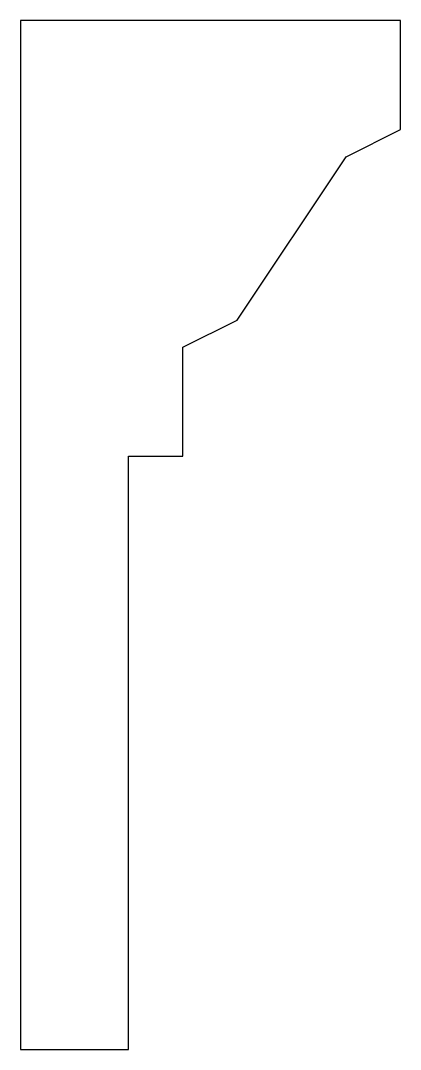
# Model space of a CAD drawing. Extents: x 0 to 0.089, y 0 to 0.24.
import ezdxf

# ---------------------------------------------------------------- set-up
doc = ezdxf.new("R2010")
doc.units = 0

msp = doc.modelspace()

# ---------------------------------------------------------------- linework, layer by layer
at = {"linetype": 'CONTINUOUS'}
msp.add_lwpolyline([(0, 0), (0.0252, 0), (0.0252, 0.1384), (0.0379, 0.1384), (0.0379, 0.1638), (0.0506, 0.17015), (0.076, 0.20825), (0.0887, 0.2146), (0.0887, 0.24), (0, 0.24)], close=True, dxfattribs=at)

doc.saveas('drawing.dxf')
